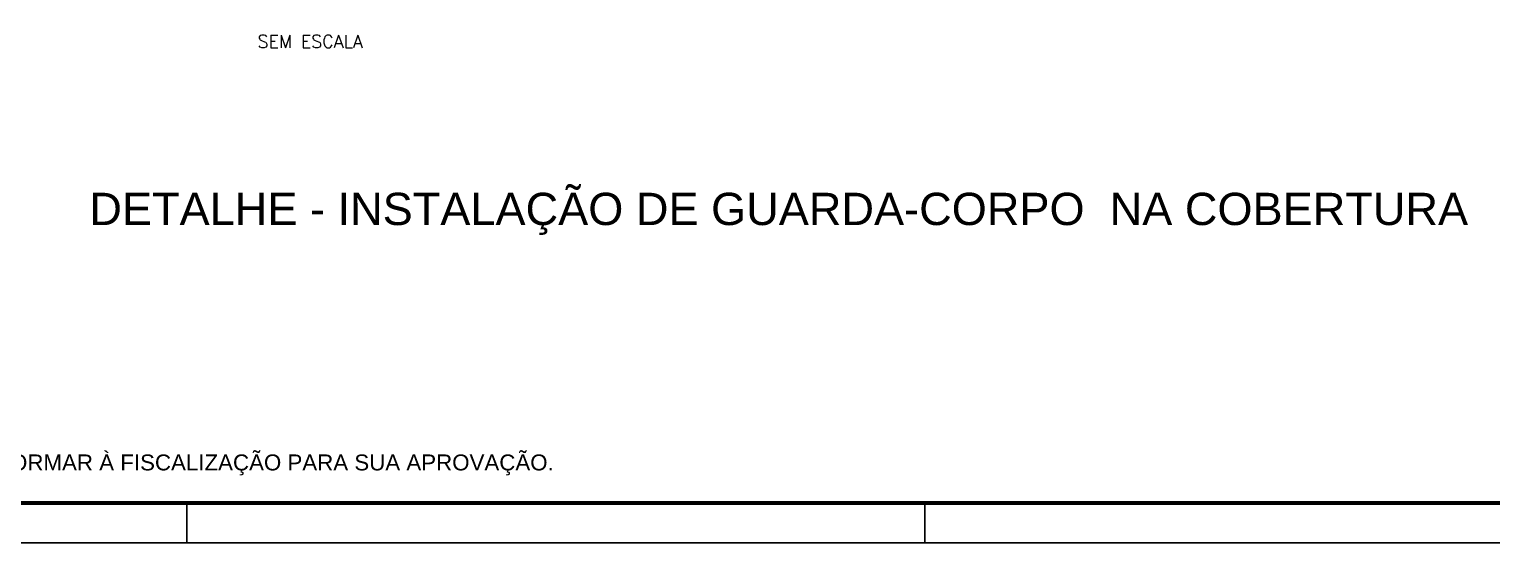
# Model space of a CAD drawing. Header units: millimetres. Extents: x -312439 to 477422, y -331570 to 212570.
# Drawn here: x -252989 to -216328, y -102769 to -89888 of the extents above; entities that cross this region are included whole.
import ezdxf
from ezdxf.enums import TextEntityAlignment as Align

# ---------------------------------------------------------------- set-up
doc = ezdxf.new("R2010")
doc.units = ezdxf.units.MM
doc.layers.add('0.1', color=8, linetype='Continuous', lineweight=13)
doc.layers.add('ARQ-FOLHA', color=7, linetype='Continuous')
doc.styles.add('ROMANS', font='romans.shx', dxfattribs={"height": 187.5})
doc.styles.get("Standard").update_dxf_attribs({"font": 'arial.ttf'})

# ---------------------------------------------------------------- blocks, each defined once
blk = doc.blocks.new('FOLHA A0')
at = {"layer": 'ARQ-FOLHA'}
for p, q in [((634, -841), (634, -831)), ((819, -841), (819, -831))]:
    blk.add_line(p, q, dxfattribs=at)
at = {"layer": 'ARQ-FOLHA', "const_width": 1}
blk.add_lwpolyline([(1179, -10), (25, -10), (25, -831), (1179, -831), (1179, -10)], dxfattribs=at)
at = {"layer": 'ARQ-FOLHA'}
blk.add_lwpolyline([(0, -841), (1189, -841)], dxfattribs=at)

msp = doc.modelspace()

# ---------------------------------------------------------------- block references
at = {"layer": 'ARQ-FOLHA', "xscale": 100, "yscale": 100, "zscale": 100}
msp.add_blockref('FOLHA A0', (-312438.563, -18669.027), dxfattribs=at)

# ---------------------------------------------------------------- texts
at = {"style": 'ROMANS'}
msp.add_text('SEM ESCALA', height=320.6221, dxfattribs=at).set_placement((-247266.36, -90353.939))
at = {"layer": '0.1', "color": 7}
msp.add_text('DETALHE - INSTALAÇÃO DE GUARDA-CORPO  NA COBERTURA', height=809.65168, dxfattribs=at).set_placement((-251482.02, -94799.891))
msp.add_text('*OBSERVAÇÃO IMPORTANTE: TODAS AS MEDIDAS E COTAS DEVERÃO SER CONFERIDAS PELO EXECUTOR, NO LOCAL DO SERV IÇO, CASO SEJA NECESSÁRIO ALGUM AJUSTE, O EXECUTOR DEVERÁ INFORMAR À FISCALIZAÇÃO PARA SUA APROVAÇÃO.', height=400, dxfattribs=at).set_placement((-274395.212, -100754.487), align=Align.MIDDLE_CENTER)

doc.saveas('drawing.dxf')
